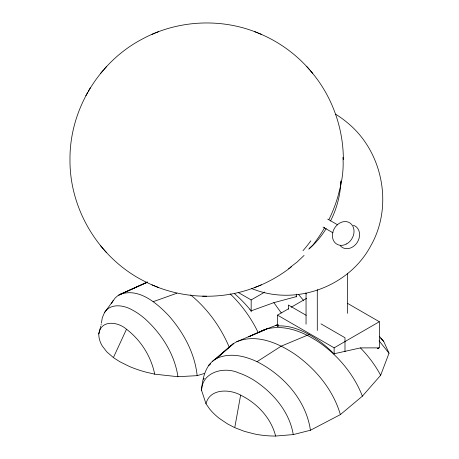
<?xml version="1.0" encoding="UTF-8"?>
<svg xmlns="http://www.w3.org/2000/svg" width="459" height="459" viewBox="0 0 459 459"><rect width="100%" height="100%" fill="white"/><g stroke="black" fill="none" stroke-linecap="round" stroke-linejoin="round"><path stroke-width="0.69" d="M329.011 219.402A117.997 96.315 -62.4 0 0 338.059 195.97L340.308 187.071L340.664 181.833M340.98 180.955C340.371 194.828 336.917 208.638 330.509 220.986M101.393 323.159L102.294 317.731L104.526 312.545L115.117 298.069L117.487 295.957L120.206 294.322L147.167 282.308M234.233 427.398L227.538 423.904L219.482 418.493A93.883 54.202 0 0 1 209.648 408.998L205.999 403.782L201.564 390.362C201.949 371.916 224.199 366.276 238.56 372.863A71.765 43.582 53.8 0 1 254.475 380.54C273.248 392.91 289.543 411.849 293.255 434.587L310.433 430.249L340.377 414.603L362.392 396.163L380.643 375.296L389.02 353.229L383.707 341.376L379.404 336.361M201.564 390.362C202.494 377.258 206.223 360.854 220.813 356.827C232.914 353.126 245.892 356.477 257.023 361.681C283.473 375.066 306.113 400.208 310.433 430.249M205.999 403.782C209.665 388.498 229.414 388.865 240.625 395.13L234.756 427.639L244.354 431.34L254.47 433.973A62.958 36.347 0 0 0 275.612 436.056L293.255 434.587M340.308 187.071C342.592 177.358 343.693 167.305 342.919 157.339M100.223 328.237L98.794 333.968C100.785 319.303 118.164 321.759 126.495 329.241C140.833 340.148 151.149 356.482 154.689 374.16L177.931 376.719L197.158 375.651L204.221 373.523M100.378 327.6L100.693 326.326M101.014 325.052L101.169 324.415M126.495 329.241L113.396 357.578L106.953 352.013L102.391 346.172A62.958 36.347 0 0 1 98.788 333.968M257.665 32.841C220.618 17.631 176.893 20.127 141.762 39.336C98.215 62.332 69.561 110.344 69.98 159.6C69.516 210.113 99.729 259.237 145.021 281.562C179.561 299.251 221.76 301.081 257.665 286.359M111.497 303.508L113.121 300.605M85.822 95.73L87.767 92.328M88.426 91.175L90.325 87.853M326.211 228.576C321.489 236.253 315.58 243.236 308.781 249.151M104.526 312.545C110.349 303.055 123.488 305.011 131.819 309.722A71.765 36.186 62.6 0 1 145.113 318.913C161.723 333.968 174.655 354.273 177.931 376.719M100.687 73.285L103.269 70.319M103.929 69.544L106.436 66.664M203.406 379.26L204.226 378.354M304.087 255.422L297.317 261.865L289.858 267.608M228.685 347.796L233.551 343.55L236.798 341.714L266.541 329.04C285.28 324.025 304.598 332.448 319.894 342.884C338.662 356.167 354.009 374.664 362.392 396.163M309.165 248.514L312.774 245.175A117.997 96.315 -62.4 0 0 324.702 227.509M210.67 363.597L208.564 365.479L210.687 363.608M214.881 359.845L230.67 345.759M216.539 358.479L233.551 343.55L212.356 361.445M291.534 266.742C280.443 275.463 268.056 282.532 254.843 287.5M288.591 268.458L289.015 268.176M259.106 332.454L263.248 330.233L277.684 324.731M257.023 361.681L281.201 346.161L309.136 334.502M238.238 292.475L251.165 299.934L264.791 292.067M277.5 326.343L277.5 315.138L288.648 308.7M291.126 307.272L306.612 298.333M277.5 315.138L334.129 347.836L379.346 321.73L379.346 347.635L377.493 348.708M377.889 348.588L379.123 347.87L360.43 347.899L333.968 353.791A93.992 54.225 60 0 0 309.136 334.554M144.648 283.536L147.368 281.987L118.806 295.08L147.155 282.325M151.986 34.339L155.016 33.117M155.67 32.841L158.493 31.705M258.319 286.083L261.349 284.861M278.016 324.622L275.446 325.649L278.097 324.611M236.798 341.714C256.753 333.389 278.825 343.303 295.476 354.6C316.044 369.306 333.24 390.052 340.377 414.603M120.206 294.322C138.83 287.655 156.571 302.94 168.596 315.505C183.428 332.287 194.834 353.114 197.158 375.651M295.975 296.107L296.428 296.612L273.868 302.647L251.084 310.875L249.897 309.423M278.372 325.741L277.425 326.079L278.613 325.999M153.14 301.701L176.807 293.261M202.671 296.193L206.67 296.239M154.689 374.16L145.646 372.054A93.883 54.202 0 0 1 129.203 366.374L119.833 361.721L113.809 357.877M258.319 33.117C277.89 41.012 295.55 53.634 309.406 69.544M151.986 284.861L155.016 286.083M155.67 286.359L158.493 287.5M254.843 31.705L261.349 34.339M240.625 395.13C257.103 403.18 271.114 417.988 275.612 436.05M347.343 303.25L379.346 321.73M306.21 315.327L288.361 305.023L288.361 309.223M320.984 323.859L344.99 337.721L344.99 351.72M327.749 219.121L337.663 224.858M323.056 227.079L332.97 232.816M190.657 294.936C207.669 308.85 220.865 327.267 229.362 347.486M230.125 293.846C241.795 304.919 251.302 318.236 258.256 332.723M380.677 338.185L383.707 341.376M360.43 347.899C368.376 356.046 375.296 365.238 380.643 375.296M305.585 293.072L306.354 293.892M379.077 340.796L389.02 353.229M298.534 294.454L303.697 300.605M310.066 70.319C331.461 94.772 343.349 127.143 343.355 159.6M100.687 245.915L103.269 248.887M103.929 249.656L106.436 252.536M306.899 66.664L312.654 73.285M273.868 302.647L281.275 312.94M347.354 273.254L347.36 313.365M334.129 347.836L334.129 354.136M317.284 289.652L317.295 330.48M306.05 293.376L306.055 324.174M296.382 294.133L296.382 296.933M251.165 299.934L251.165 311.839M278.579 325.913A93.51 53.95 60 0 1 309.136 334.611M353.373 225.271A12.473 10.167 -59.2 0 1 357.245 242.398A12.473 10.167 -59.2 0 1 340.285 245.714M234.314 293.525A93.51 54.03 60 0 1 249.931 309.372M335.546 114.176A147.551 120.436 -62.4 0 1 347.337 122.673C382.835 151.533 393.541 205.948 370.78 245.806C349.442 286.066 297.633 305.533 254.963 289.801A147.551 120.436 -62.4 0 1 251.681 288.591M310.829 240.849A87.64 43.02 -66.5 0 1 302.969 250.723M263.248 330.233L248.56 336.82L266.541 329.04L263.248 330.233M346.769 243.838A12.473 10.167 -59.2 0 0 350.292 223.212A12.473 10.167 -59.2 0 0 332.591 233.35A12.473 10.167 -59.2 0 0 346.769 243.838"/></g></svg>
